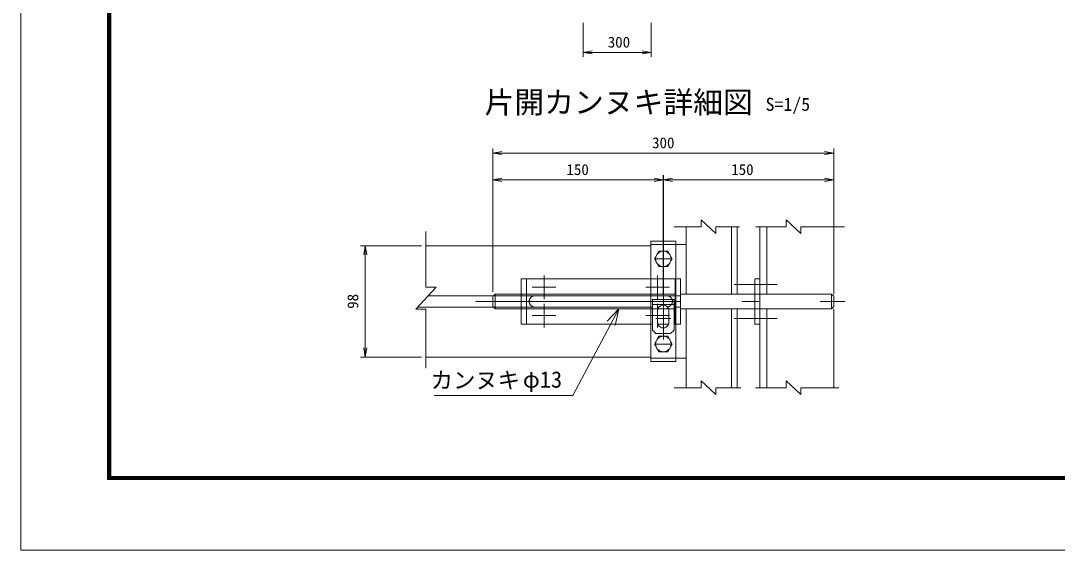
# Model space of a CAD drawing. Units: millimetres, scale not verified, with parts at other scales. Extents: x -5936 to 5936, y -4198 to 4198.
# Drawn here: x -5936 to -1376, y -4198 to -1867 of the extents above; entities that cross this region are included whole.
import ezdxf
from ezdxf.enums import TextEntityAlignment as Align

# ---------------------------------------------------------------- set-up
doc = ezdxf.new("R2010")
doc.units = ezdxf.units.MM
doc.header["$LTSCALE"] = 30
for name, pattern in [('USER2', [12.6, 8.4, -4.2]), ('USER3', [50.5, 30, -9, 2.5, -9]), ('USER4', [50.8, 31.75, -6.35, 6.35, -6.35])]:
    doc.linetypes.add(name, pattern=pattern)
doc.layers.add('0-1_D-TTL-TXT', color=7, linetype='Continuous')
for name, color, linetype, lineweight in [('0-3_D-STR1', 1, 'Continuous', 9), ('0-5_D-STR-TXT', 7, 'Continuous', 9), ('0-7_0', 7, 'Continuous', 9), ('0-B_D-STR-DIM', 7, 'Continuous', 9), ('0-C_D-STR3', 3, 'Continuous', 9), ('0-F_1', 7, 'Continuous', 9), ('1-1_D-TTL', 7, 'Continuous', 9)]:
    doc.layers.add(name, color=color, linetype=linetype, lineweight=lineweight)
doc.styles.add('ＭＳ ゴシック', font='')
doc.styles.get('ＭＳ ゴシック').set_extended_font_data('MS Gothic')

# ---------------------------------------------------------------- blocks, each defined once
blk = doc.blocks.new('_OPEN')
at = {"layer": '0-7_0'}
blk.add_line((-30, 5), (0, 0), dxfattribs=at)
blk.add_lwpolyline([(-30, -5), (0, 0), (-30, 0)], dxfattribs=at)
blk = doc.blocks.new('G134')
at = {"layer": '0-F_1'}
for q in [(98594.7, 22396.2), (97771.9, 21958.9), (102238.2, 14547.7)]:
    blk.add_line((97367.4, 23712.9), q, dxfattribs=at)

msp = doc.modelspace()

# ---------------------------------------------------------------- linework, layer by layer
at = {"layer": '0-3_D-STR1'}
for p, q in [((-2942.19, -2773.93), (-3061.4, -2773.93)), ((-3008.91, -2773.93), (-3008.91, -3069.85)), ((-2877.56, -2803.93), (-2942.19, -2743.93)), ((-2942.19, -2773.93), (-2942.19, -2743.93)), ((-2774.41, -2773.93), (-2877.56, -2773.93)), ((-2877.56, -2773.93), (-2877.56, -2803.93)), ((-2808.91, -2773.93), (-2808.91, -3069.85)), ((-2783.91, -2773.93), (-2783.91, -3069.85)), ((-2568.96, -2773.93), (-2702.05, -2773.93)), ((-2683.91, -2773.93), (-2683.91, -3069.85)), ((-2653.91, -2773.93), (-2653.91, -3069.85)), ((-2568.96, -2773.93), (-2568.96, -2743.93)), ((-2504.34, -2803.93), (-2568.96, -2743.93)), ((-2311.37, -2773.93), (-2504.34, -2773.93)), ((-2504.34, -2773.93), (-2504.34, -2803.93)), ((-2358.91, -2773.93), (-2358.91, -3069.85)), ((-4153.31, -3039.7), (-4153.31, -2794.44)), ((-3163.91, -2857.35), (-4153.31, -2857.35)), ((-3008.91, -2852.35), (-3053.91, -2852.35)), ((-4198.31, -3136.63), (-4108.31, -3039.7)), ((-4153.31, -3039.7), (-4108.31, -3039.7)), ((-3856.97, -3077.35), (-4143.26, -3077.35)), ((-4153.31, -3136.63), (-4198.31, -3136.63)), ((-3856.97, -3127.35), (-4189.69, -3127.35)), ((-4153.31, -3396.31), (-4153.31, -3136.63)), ((-3008.91, -3134.85), (-3008.91, -3482.25)), ((-2808.91, -3134.85), (-2808.91, -3482.25)), ((-2783.91, -3134.85), (-2783.91, -3482.25)), ((-2683.91, -3134.85), (-2683.91, -3482.25)), ((-2653.91, -3134.85), (-2653.91, -3482.25)), ((-2358.91, -3134.85), (-2358.91, -3482.25)), ((-3163.91, -3347.35), (-4153.31, -3347.35)), ((-3008.91, -3352.35), (-3053.91, -3352.35)), ((-2942.19, -3482.25), (-2942.19, -3452.25)), ((-2568.96, -3482.25), (-2568.96, -3452.25)), ((-2942.19, -3482.25), (-3061.4, -3482.25)), ((-2767.4, -3482.25), (-2877.56, -3482.25)), ((-2568.96, -3482.25), (-2702.77, -3482.25)), ((-2336.37, -3482.25), (-2504.34, -3482.25))]:
    msp.add_line(p, q, dxfattribs=at)
at = {"layer": '0-3_D-STR1', "linetype": 'USER2'}
msp.add_line((-3163.91, -2852.35), (-3053.91, -2852.35), dxfattribs=at)
at = {"layer": '0-3_D-STR1'}
for points in [[(-2877.56, -3482.25), (-2877.56, -3512.25), (-2942.19, -3452.25)], [(-2504.34, -3482.25), (-2504.34, -3512.25), (-2568.96, -3452.25)]]:
    msp.add_lwpolyline(points, dxfattribs=at)
at = {"layer": '0-5_D-STR-TXT'}
msp.add_line((-3507.58, -3516.73), (-4116.44, -3516.73), dxfattribs=at)
at = {"layer": '0-B_D-STR-DIM'}
for p, q in [((-3462.06, -1877.06), (-3462.06, -2026.59)), ((-3162.06, -1877.06), (-3162.06, -2026.59)), ((-3202.06, -2006.59), (-3422.06, -2006.59)), ((-3859.47, -3059.85), (-3859.47, -2429.65)), ((-3819.47, -2449.65), (-2399.47, -2449.65)), ((-2359.47, -3059.85), (-2359.47, -2429.65)), ((-3859.47, -3059.85), (-3859.47, -2547.34)), ((-3109.47, -3074.11), (-3109.47, -2547.34)), ((-3108.91, -3269.85), (-3108.91, -2547.34)), ((-2359.47, -3059.85), (-2359.47, -2547.34)), ((-3819.47, -2567.34), (-3149.47, -2567.34)), ((-3068.91, -2567.34), (-2399.47, -2567.34)), ((-4173.31, -2857.35), (-4440.51, -2857.35)), ((-4420.51, -2897.35), (-4420.51, -3307.35)), ((-4173.31, -3347.35), (-4440.51, -3347.35))]:
    msp.add_line(p, q, dxfattribs=at)
at = {"layer": '0-C_D-STR3'}
for p, q in [((-3163.91, -2837.35), (-3053.91, -2837.35)), ((-3163.91, -2852.35), (-3163.91, -2837.35)), ((-3163.91, -2852.35), (-3163.91, -3352.35)), ((-3053.91, -2852.35), (-3053.91, -2837.35)), ((-3053.91, -2852.35), (-3053.91, -3352.35)), ((-3733.91, -3002.35), (-3033.91, -3002.35)), ((-3733.91, -3202.35), (-3733.91, -3002.35)), ((-3711.41, -3002.35), (-3711.41, -3202.35)), ((-3056.41, -3002.35), (-3056.41, -3202.35)), ((-3033.91, -3202.35), (-3033.91, -3002.35)), ((-2706.41, -3202.35), (-2706.41, -3002.35)), ((-2683.91, -3202.35), (-2683.91, -3002.35)), ((-3849.47, -3069.85), (-3859.47, -3079.85)), ((-3859.47, -3079.85), (-3859.47, -3124.85)), ((-3033.91, -3077.35), (-3856.97, -3077.35)), ((-3376.57, -3069.85), (-3849.47, -3069.85)), ((-3849.47, -3069.85), (-3849.47, -3134.85)), ((-3056.41, -3069.85), (-3711.41, -3069.85)), ((-3156.97, -3229.11), (-3156.97, -3094.11)), ((-3156.97, -3094.11), (-3061.97, -3094.11)), ((-3061.97, -3094.11), (-3061.97, -3229.11)), ((-2678.91, -3069.85), (-3033.91, -3069.85)), ((-2369.47, -3069.85), (-2681.41, -3069.85)), ((-2369.47, -3134.85), (-2369.47, -3069.85)), ((-2359.47, -3079.85), (-2369.47, -3069.85)), ((-3859.47, -3124.85), (-3849.47, -3134.85)), ((-3156.97, -3127.35), (-3856.97, -3127.35)), ((-3376.57, -3134.85), (-3849.47, -3134.85)), ((-3514.31, -3134.85), (-3711.41, -3134.85)), ((-3056.41, -3134.85), (-3419.31, -3134.85)), ((-3134.47, -3144.11), (-3134.47, -3194.11)), ((-3086.25, -3134.85), (-3132.69, -3134.85)), ((-3084.47, -3144.11), (-3084.47, -3194.11)), ((-2678.91, -3134.85), (-3033.91, -3134.85)), ((-2369.47, -3134.85), (-2681.41, -3134.85)), ((-3133.91, -3202.35), (-3133.91, -3152.35)), ((-3733.91, -3202.35), (-3156.97, -3202.35)), ((-3141.97, -3244.11), (-3156.97, -3229.11)), ((-3133.08, -3202.35), (-3085.87, -3202.35)), ((-3061.97, -3229.11), (-3076.97, -3244.11)), ((-3061.97, -3202.35), (-3033.91, -3202.35)), ((-3076.97, -3244.11), (-3141.97, -3244.11)), ((-3163.91, -3352.35), (-3163.91, -3367.35)), ((-3053.91, -3367.35), (-3163.91, -3367.35)), ((-3053.91, -3352.35), (-3053.91, -3367.35))]:
    msp.add_line(p, q, dxfattribs=at)
at = {"layer": '0-C_D-STR3', "linetype": 'USER4'}
for p, q in [((-3142.03, -2914.85), (-3075.79, -2914.85)), ((-3633.91, -3091.83), (-3633.91, -2987.87)), ((-3133.91, -3091.83), (-3133.91, -2987.87)), ((-3685.89, -3039.85), (-3581.95, -3039.85)), ((-3081.93, -3039.85), (-3185.87, -3039.85)), ((-2608.82, -3027.35), (-2797.76, -3027.35)), ((-3633.91, -3112.87), (-3633.91, -3216.83)), ((-3685.89, -3164.85), (-3581.95, -3164.85)), ((-2608.82, -3177.35), (-2797.76, -3177.35)), ((-3142.03, -3289.85), (-3075.79, -3289.85))]:
    msp.add_line(p, q, dxfattribs=at)
at = {"layer": '0-C_D-STR3', "linetype": 'USER2'}
for p, q in [((-2706.41, -3002.35), (-2683.91, -3002.35)), ((-3061.97, -3116.61), (-3156.97, -3116.61)), ((-3133.91, -3112.87), (-3133.91, -3216.83)), ((-3033.91, -3127.35), (-3061.97, -3127.35)), ((-3081.93, -3164.85), (-3185.87, -3164.85)), ((-2706.41, -3202.35), (-2683.91, -3202.35)), ((-3163.91, -3352.35), (-3053.91, -3352.35))]:
    msp.add_line(p, q, dxfattribs=at)
at = {"layer": '0-C_D-STR3', "linetype": 'USER3'}
for p, q in [((-3934.27, -3102.35), (-2310.77, -3102.35)), ((-3142.6, -3177.35), (-3075.22, -3177.35))]:
    msp.add_line(p, q, dxfattribs=at)
at = {"layer": '0-C_D-STR3'}
for points in [[(-3148.11, -2914.85), (-3128.51, -2880.9), (-3089.31, -2880.9), (-3069.71, -2914.85), (-3089.31, -2948.8), (-3128.51, -2948.8)], [(-3148.11, -3289.85), (-3128.51, -3323.8), (-3089.31, -3323.8), (-3069.71, -3289.85), (-3089.31, -3255.9), (-3128.51, -3255.9)]]:
    msp.add_lwpolyline(points, close=True, dxfattribs=at)
msp.add_lwpolyline([(-2359.47, -3079.85), (-2359.47, -3124.85), (-2369.47, -3134.85)], dxfattribs=at)
for centre in [(-3108.91, -2914.85), (-3108.91, -3289.85)]:
    msp.add_circle(centre, 34, dxfattribs=at)
at = {"layer": '0-C_D-STR3', "linetype": 'USER2'}
for centre, start, end in [((-3673.91, -3102.35), 89.99998, 269.99929), ((-3093.91, -3102.35), 270.00068, 89.99999)]:
    msp.add_arc(centre, 25, start, end, dxfattribs=at)
at = {"layer": '0-C_D-STR3'}
for centre, start, end in [((-3109.47, -3144.11), 0.00001, 180.00001), ((-3109.47, -3194.11), 180, 0.00001)]:
    msp.add_arc(centre, 25, start, end, dxfattribs=at)
at = {"layer": '1-1_D-TTL', "color": 2, "lineweight": 18}
msp.add_lwpolyline([(-5936, 4197.6), (5936, 4197.6), (5936, -4197.6), (-5936, -4197.6)], close=True, dxfattribs=at)
at = {"layer": '1-1_D-TTL'}
for points in [[(-5554.4, 3886.67), (5554.4, 3886.67), (5554.4, -3886.67), (-5554.4, -3886.67)], [(-5550.87, 3883.13), (5550.87, 3883.13), (5550.87, -3883.13), (-5550.87, -3883.13)], [(-5547.33, 3879.6), (5547.33, 3879.6), (5547.33, -3879.6), (-5547.33, -3879.6)], [(-5543.8, 3876.07), (5543.8, 3876.07), (5543.8, -3876.07), (-5543.8, -3876.07)], [(-5540.27, 3872.53), (5540.27, 3872.53), (5540.27, -3872.53), (-5540.27, -3872.53)]]:
    msp.add_lwpolyline(points, close=True, dxfattribs=at)

# ---------------------------------------------------------------- block references
at = {"layer": '0-B_D-STR-DIM', "xscale": 1.333333, "yscale": 1.333333}
for p, rotation in [((-3462.06, -2006.59), 180), ((-3859.47, -2449.65), 180), ((-3859.47, -2567.34), 180), ((-3108.91, -2567.34), 180), ((-4420.51, -2857.35), 90), ((-4420.51, -3347.35), 270)]:
    msp.add_blockref('_OPEN', p, dxfattribs=dict(at, rotation=rotation))
for p in [(-3162.06, -2006.59), (-2359.47, -2449.65), (-3109.47, -2567.34), (-2359.47, -2567.34)]:
    msp.add_blockref('_OPEN', p, dxfattribs=at)
at = {"layer": '0-C_D-STR3', "xscale": -0.04166667, "yscale": 0.04166667}
msp.add_blockref('G134', (752.35, -4122.88), dxfattribs=at)

# ---------------------------------------------------------------- texts
at = {"layer": '0-1_D-TTL-TXT', "style": 'ＭＳ ゴシック'}
for s, height, p in [('片開カンヌキ詳細図', 96.11, (-3895.35, -2302.83)), ('S=1/5', 57.62, (-2659.09, -2281))]:
    msp.add_text(s, height=height, dxfattribs=at).set_placement(p, align=Align.BOTTOM_LEFT)
at = {"layer": '0-5_D-STR-TXT', "style": 'ＭＳ ゴシック'}
for s, p in [('カンヌキ', (-4132.81, -3506.66)), ('φ13', (-3726.83, -3503.64))]:
    msp.add_text(s, height=72.14, dxfattribs=at).set_placement(p, align=Align.BOTTOM_LEFT)
at = {"layer": '0-B_D-STR-DIM', "style": 'ＭＳ ゴシック'}
for s, p in [('300', (-3353.44, -1999.84)), ('300', (-3158.35, -2442.9)), ('150', (-3535.12, -2560.6)), ('150', (-2810.12, -2560.6))]:
    msp.add_text(s, height=48.17, dxfattribs=at).set_placement(p, align=Align.BOTTOM_LEFT)
msp.add_text('98', height=48.17, rotation=90, dxfattribs=at).set_placement((-4436.44, -3134.85), align=Align.BOTTOM_LEFT)

doc.saveas('drawing.dxf')
